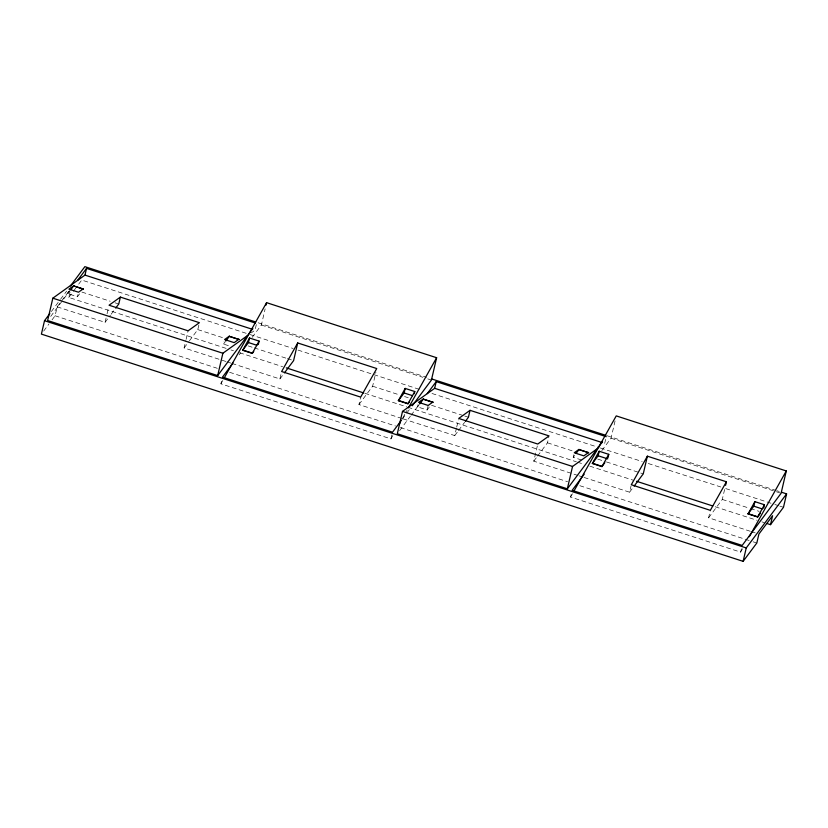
<?xml version="1.0" encoding="UTF-8"?>
<svg xmlns="http://www.w3.org/2000/svg" width="828" height="828" viewBox="0 0 828 828"><rect width="100%" height="100%" fill="white"/><g stroke="black" fill="none" stroke-linecap="round" stroke-linejoin="round"><path stroke-width="0.62" stroke-dasharray="4.14 3.1" d="M52.05 319.856L55.093 315.779L57.173 306.836L60.972 301.744M79.612 293.868L77.449 296.766L67.865 293.661L68.393 291.394M226.085 348.371L68.786 297.438L70.339 290.731M77.449 296.766L77.977 294.499M57.173 306.836L105.073 322.351L106.781 315.013M107.06 313.791L108.489 307.664M225.868 361.463L184.106 347.946L185.814 340.598M186.093 339.376L188.091 330.817M189.426 340.815L197.799 329.606L199.403 322.692M228.331 345.618L223.539 344.065L224.067 341.798M392.814 435.6L390.951 438.902L220.91 383.84L221.945 379.369M256.328 324.576L255.034 330.155L251.319 332.825M252.167 337.348L261.379 325.011L265.136 308.875M232.006 363.451L279.905 378.965L281.634 371.513M401.922 418.471L358.938 404.561L360.666 397.109M358.938 404.561L372.631 386.21L375.922 372.082M390.951 438.902L391.996 434.431M429.277 407.086L427.113 409.984L417.54 406.89L418.068 404.613M427.113 409.984L428.169 405.451M403.153 418.875L454.738 435.58L456.445 428.231M456.725 427.01L458.443 419.672M577.985 475.489L533.77 461.165L537.475 445.267M537.569 456.073L547.463 442.825L548.798 437.07M581.587 460.006L573.204 457.294L574.001 453.889M742.478 548.819L740.615 552.131L570.575 497.069L571.351 493.716M604.699 443.384L605.992 437.795M601.832 450.567L611.043 438.229L615.09 420.852M584.123 477.477L629.57 492.194L631.019 485.984M750.313 531.286L708.602 517.779L710.341 510.338M708.602 517.779L722.295 499.439L724.759 488.841M740.615 552.131L741.402 548.778M220.91 383.84L222.773 380.538M402.75 417.943L407.138 410.129M570.575 497.069L572.438 493.757M51.367 311.535L59.751 300.316M60.506 299.291L66.602 291.135M61.738 300.73L69.345 290.535M50.705 316.41L69.894 290.711M67.865 293.661L70.028 290.763M43.677 331.065L49.007 323.934M68.786 297.438L72.595 292.325M73.361 291.301L75.648 288.237M78.701 284.149L81.755 280.061L248.886 334.181M105.073 322.351L110.393 315.22M111.159 314.195L114.957 309.103M184.106 347.946L188.67 341.829M223.539 344.065L224.988 342.14M239.126 354.829L240.658 352.769M279.905 378.965L283.704 373.873M402.263 419.144L406.093 414M406.858 412.975L410.698 407.831M399.603 430.663L410.346 416.267M411.112 415.242L418.792 404.964M417.54 406.89L418.978 404.954M454.738 435.58L457.78 431.502M458.536 430.477L464.622 422.332M533.77 461.165L536.813 457.097M573.204 457.294L574.653 455.359M629.57 492.194L633.368 487.092M258.15 322.765L426.524 377.278M607.172 435.776L775.536 490.3M776.767 490.693L779.231 491.49M261.379 325.011L422.86 377.299M427.755 378.882L431.419 380.073M611.043 438.229L781.094 493.291M250.118 334.574L293.133 348.505M298.049 350.099L419.713 389.491M431.999 393.476L599.141 447.596M600.372 447.989L642.155 461.527M648.293 463.514L720.805 486.988M725.721 488.582L773.652 504.107M774.873 504.5L778.568 505.691M779.79 506.094L783.485 507.285M81.92 292.077L110.165 301.226M115.082 302.82L118.766 304.011M197.799 329.606L223.591 337.948M248.152 345.907L253.068 347.501M254.289 347.895L286.229 358.234M287.451 358.638L292.367 360.221M372.631 386.21L399.645 394.966M404.561 396.55L408.245 397.75M431.585 405.306L463.514 415.646M464.746 416.039L468.431 417.24M547.463 442.825L573.255 451.177M597.816 459.136L605.185 461.517M606.417 461.921L639.578 472.653M640.8 473.057L643.263 473.844M722.295 499.439L749.278 508.175M750.51 508.578L759.1 511.352M231.002 349.965L233.465 350.761M239.602 352.749L282.617 366.68M364.962 393.341L406.745 406.869M407.976 407.272L576.34 461.786M577.561 462.19L582.477 463.773M589.857 466.164L632.871 480.095M715.206 506.757L756.989 520.284M761.905 521.878L764.368 522.675M227.089 361.867L230.774 363.057M579.217 475.883L582.902 477.073M751.534 531.679L755.219 532.88M55.093 315.779L217.309 368.305M229.604 372.289L395.505 426.006M400.421 427.6L567.563 481.72M579.848 485.705L751.907 541.409M753.128 541.812L756.823 543.002"/><path stroke-width="1.24" d="M49.846 313.574L44.515 320.715L41.4 334.119L743.13 561.343L756.823 543.002L758.893 534.07L772.586 515.73L770.506 524.662L766.821 523.472M255.366 323.065L86.547 268.396L84.984 275.103L52.837 298.183L47.631 320.519L217.681 375.581L252.85 328.468M73.63 285.939L83.214 289.034L73.63 285.939L70.753 289.8M120.37 297.097L109.058 305.221L188.091 330.817L199.403 322.692L120.37 297.097L118.766 304.011L115.723 308.088M217.681 375.581L222.877 353.245L247.613 335.485M229.304 336.344L238.888 339.449L229.304 336.344L225.702 341.167M253.72 351.445L252.281 353.37L242.697 350.275L249.518 338.01L259.102 341.115L258.315 344.52M242.697 350.275L248.462 342.554L249.518 338.01M252.281 353.37L259.102 341.115M266.005 305.149L266.585 302.665L436.625 357.727L431.419 380.073L412.24 405.772M297.707 342.958L281.634 371.513L360.666 397.109L376.74 368.543L297.707 342.958L293.598 360.625L284.47 372.848M409.394 401.849L407.956 403.785L398.371 400.68L405.192 388.425L414.776 391.53L414.248 393.797M398.371 400.68L404.136 392.958L405.192 388.425M606.262 436.687L436.211 381.625L434.659 388.322L402.501 411.402L397.305 433.748L567.346 488.81L602.515 441.697M407.956 403.785L414.776 391.53M423.305 399.158L432.878 402.263L423.305 399.158L419.692 403.992M470.035 410.326L458.722 418.45L537.755 444.036L549.067 435.921L470.035 410.326L468.431 417.24L465.388 421.307M567.346 488.81L572.541 466.464L597.278 448.714M578.969 449.573L588.553 452.668L578.969 449.573L576.091 453.433M604.833 462.738L601.946 466.599L592.372 463.494L599.193 451.239L608.766 454.344L607.98 457.739M592.372 463.494L598.137 455.773L599.193 451.239M601.946 466.599L608.766 454.344M725.587 485.301L726.404 481.772L647.372 456.176L643.263 473.844L634.134 486.077M760.508 513.143L757.62 517.003L748.046 513.909L754.857 501.644L764.441 504.749L763.654 508.154M748.046 513.909L753.811 506.187L754.857 501.644M743.13 561.343L746.245 547.939L786.6 493.881L781.684 492.287M757.62 517.003L764.441 504.749M573.669 491.553L616.249 415.894L786.289 470.956L781.094 493.291L742.178 545.424L572.138 490.362L584.185 474.216M786.6 493.881L783.485 507.285L770.506 524.662M224.005 378.334L266.585 302.665M399.013 424.578L400.255 422.373M408.39 407.904L436.625 357.727M647.372 456.176L631.298 484.742L710.341 510.338L726.404 481.772M749.299 536.699L786.289 470.956M70.411 286.033L84.87 266.657L255.697 321.968M77.563 280.423L86.547 268.396M232.978 363.047L222.473 377.133L392.513 432.195L401.487 420.169M427.238 393.652L436.211 381.625M73.692 285.701L68.921 289.127L78.505 292.222L83.266 288.806M229.356 336.116L224.595 339.532L234.179 342.637L238.94 339.211M423.356 398.93L418.595 402.346L428.169 405.451L432.93 402.035M579.031 449.335L574.259 452.761L583.843 455.866L588.605 452.44M431.44 378.872L605.941 435.383M84.984 275.103L252.581 329.368M434.659 388.322L602.246 442.597M248.462 342.554L256.846 345.266M404.136 392.958L412.52 395.67M598.137 455.773L607.711 458.878M753.811 506.187L762.184 508.899M242.759 350.037L252.333 353.142M398.434 400.452L408.007 403.546M592.424 463.266L601.997 466.371M748.098 513.67L757.672 516.775M286.302 367.87L363.73 392.948M636.556 481.285L712.753 505.96M52.837 298.183L222.877 353.245M402.501 411.402L572.541 466.464M44.515 320.715L746.245 547.939"/></g></svg>
